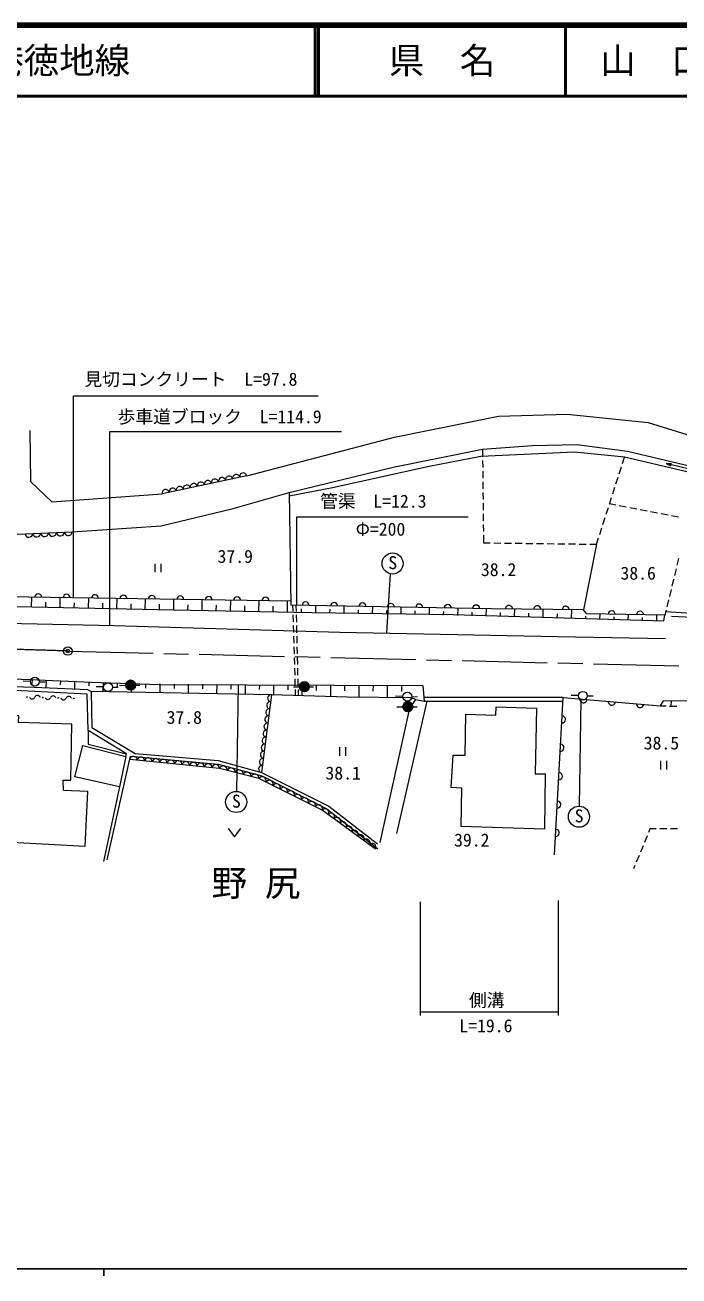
# Model space of a CAD drawing. Units: millimetres, scale not verified, with parts at other scales. Extents: x 40000 to 680000, y 20000 to 380000.
# Drawn here: x 256927 to 348976, y 204000 to 380000 of the extents above; entities that cross this region are included whole.
import ezdxf
from ezdxf.enums import TextEntityAlignment as Align

# ---------------------------------------------------------------- set-up
doc = ezdxf.new("R2010")
doc.units = ezdxf.units.MM
doc.header["$LTSCALE"] = 1000
doc.header["$PDMODE"] = 32
doc.header["$PDSIZE"] = 500
doc.linetypes.add('CHAIN', pattern=[18.5, 12, -1.5, 3.5, -1.5])
for name, color, linetype, lineweight in [('M-BGD', 7, 'Continuous', 13), ('M-BMK', 2, 'CHAIN', 13), ('M-BMK-SRVR', 3, 'Continuous', 13), ('M-STR-HTXT', 7, 'Continuous', 13), ('M-TTL', 2, 'Continuous', 140), ('M-TTL-BAND', 7, 'Continuous', 25), ('M-TTL-LINE', 7, 'Continuous', 50)]:
    doc.layers.add(name, color=color, linetype=linetype, lineweight=lineweight)
doc.layers.add('M-BMK-HTXT', color=7, linetype='Continuous')
doc.layers.add('M-TTL-TXT', color=7, linetype='Continuous')
doc.styles.add('ＭＳ ゴシック', font='')
doc.styles.get('ＭＳ ゴシック').set_extended_font_data('MS Gothic')

msp = doc.modelspace()

# ---------------------------------------------------------------- hatches: boundary and pattern name
at = {"layer": 'M-BGD'}
for points in [[(272469, 287061, 0.97359), (271114, 287228, 0.01338), (271110, 287192, 0.41421), (271724, 286447, 0.41421)], [(296935, 286840, 0.97359), (295580, 287007, 0.01338), (295575, 286971, 0.41421), (296190, 286226, 0.41421)], [(311491, 284027, 0.97359), (310136, 284194, 0.01338), (310131, 284157, 0.41421), (310746, 283412, 0.41421)]]:
    msp.add_hatch(color=256, dxfattribs=at).paths.add_polyline_path(points)

# ---------------------------------------------------------------- linework, layer by layer
for p, q in [((321316, 320329), (321328, 319241)), ((321333, 318741), (321344, 317741)), ((341026, 318306), (341312, 319194)), ((321349, 317241), (321359, 316241)), ((340567, 316878), (340873, 317830)), ((347181, 318324), (347905, 318327)), ((350402, 317491), (347181, 318324)), ((347181, 318324), (347813, 317971)), ((288135, 316588), (276225, 314033)), ((321365, 315741), (321375, 314741)), ((340108, 315450), (340414, 316402)), ((294091, 314243), (294332, 298364)), ((321380, 314241), (321391, 313241)), ((339190, 312594), (339496, 313546)), ((339649, 314022), (339955, 314974)), ((321396, 312741), (321407, 311741)), ((338731, 311166), (339037, 312118)), ((339215, 312671), (340076, 312505)), ((340567, 312410), (341549, 312221)), ((342040, 312126), (343022, 311937)), ((343513, 311842), (344495, 311653)), ((344985, 311558), (345967, 311369)), ((321412, 311241), (321423, 310242)), ((338272, 309738), (338578, 310690)), ((346458, 311274), (347440, 311085)), ((347931, 310990), (348913, 310801)), ((253602, 308255), (263578, 308692)), ((263578, 308692), (276092, 309520)), ((321428, 309742), (321438, 308742)), ((321444, 308242), (321455, 307154)), ((337813, 308310), (338119, 309262)), ((321455, 307154), (322416, 307142)), ((322916, 307135), (323915, 307122)), ((324415, 307115), (325415, 307102)), ((325915, 307096), (326915, 307083)), ((327415, 307076), (328415, 307063)), ((328915, 307057), (329915, 307044)), ((330415, 307037), (331415, 307024)), ((331915, 307018), (332915, 307004)), ((333415, 306998), (334415, 306985)), ((334915, 306978), (335914, 306965)), ((337375, 306946), (335558, 297701)), ((336414, 306959), (337375, 306946)), ((337375, 306946), (337660, 307834)), ((348918, 304960), (348683, 303988)), ((275188, 304206), (275188, 303006)), ((276088, 303006), (276088, 304206)), ((307862, 294464), (308384, 302786)), ((348566, 303502), (348331, 302530)), ((348214, 302044), (347980, 301072)), ((257862, 298183), (257891, 299464)), ((261861, 298093), (261891, 299412)), ((265860, 298002), (265890, 299359)), ((269859, 297911), (269890, 299300)), ((273858, 297829), (273885, 299241)), ((347862, 300586), (347628, 299613)), ((259861, 298138), (259876, 298798)), ((263860, 298047), (263876, 298726)), ((267859, 297957), (267875, 298651)), ((271858, 297867), (271872, 298573)), ((275857, 297791), (275871, 298505)), ((277857, 297753), (277884, 299181)), ((279857, 297715), (279870, 298437)), ((281856, 297677), (281884, 299122)), ((283856, 297639), (283870, 298370)), ((285856, 297600), (285883, 299063)), ((287855, 297562), (287869, 298302)), ((289855, 297524), (289883, 299003)), ((291855, 297486), (291869, 298234)), ((293854, 297448), (293883, 298944)), ((294671, 297515), (294646, 298358)), ((295058, 298351), (295079, 297508)), ((295854, 297410), (295863, 297874)), ((297853, 297372), (297871, 298301)), ((299853, 297334), (299862, 297801)), ((301853, 297296), (301870, 298230)), ((303852, 297258), (303861, 297730)), ((305852, 297213), (305875, 298158)), ((307851, 297163), (307863, 297651)), ((309851, 297113), (309875, 298090)), ((311850, 297064), (311863, 297571)), ((313849, 297014), (313875, 298029)), ((315849, 296965), (315862, 297492)), ((317848, 296915), (317874, 297969)), ((321847, 296816), (321874, 297908)), ((325846, 296717), (325874, 297848)), ((329844, 296618), (329873, 297787)), ((333843, 296518), (333873, 297726)), ((347158, 297669), (346984, 296950)), ((347111, 297475), (364849, 296380)), ((347510, 299127), (347276, 298155)), ((294714, 296016), (294685, 297015)), ((295092, 297008), (295117, 296008)), ((319848, 296866), (319861, 297412)), ((323846, 296766), (323860, 297332)), ((327845, 296667), (327860, 297252)), ((331844, 296568), (331859, 297172)), ((335843, 296469), (335851, 296814)), ((337842, 296419), (337859, 297109)), ((339841, 296370), (339850, 296729)), ((341841, 296320), (341859, 297039)), ((343840, 296271), (343849, 296645)), ((345840, 296221), (345858, 296969)), ((347941, 296842), (364679, 295983)), ((294758, 294516), (294729, 295516)), ((294801, 293017), (294772, 294017)), ((295129, 295508), (295154, 294509)), ((295167, 294009), (295192, 293009)), ((294845, 291518), (294816, 292517)), ((295204, 292509), (295229, 291509)), ((294888, 290018), (294859, 291018)), ((295242, 291010), (295266, 290010)), ((294932, 288519), (294903, 289518)), ((295279, 289510), (295304, 288510)), ((257685, 287648), (256666, 287666)), ((257921, 287909), (257898, 287344)), ((258933, 287613), (259742, 287606)), ((259919, 287828), (259874, 286714)), ((261918, 287749), (261896, 287192)), ((263916, 287671), (263872, 286562)), ((265914, 287592), (265893, 287038)), ((267985, 286870), (266966, 286888)), ((267913, 287514), (267862, 286207)), ((269911, 287435), (269886, 286782)), ((271111, 287049), (270248, 287064)), ((271910, 287357), (271862, 286136)), ((272472, 287109), (273090, 287117)), ((273909, 287324), (273903, 286713)), ((275909, 287304), (275897, 286064)), ((277909, 287285), (277903, 286664)), ((279909, 287265), (279897, 285993)), ((281909, 287245), (281903, 286609)), ((283909, 287225), (283896, 285922)), ((285909, 287206), (285902, 286554)), ((286915, 287182), (286674, 272172)), ((287909, 287186), (287896, 285849)), ((289909, 287171), (289906, 286502)), ((291909, 287163), (291903, 285752)), ((293909, 287155), (293906, 286450)), ((294975, 287019), (294946, 288019)), ((295316, 288011), (295341, 287011)), ((295909, 287148), (295903, 285657)), ((296938, 286888), (297555, 286896)), ((297909, 287140), (297906, 286395)), ((299909, 287132), (299903, 285576)), ((301909, 287125), (301906, 286346)), ((303909, 287117), (303902, 285495)), ((305909, 287109), (305905, 286298)), ((307909, 287101), (307902, 285415)), ((309909, 287094), (309905, 286250)), ((312908, 287082), (313097, 284862)), ((265810, 280740), (265663, 285858)), ((291632, 285784), (266250, 286235)), ((269234, 286835), (270042, 286828)), ((291632, 285784), (290235, 274841)), ((295576, 286828), (294714, 286843)), ((295014, 285676), (294990, 286520)), ((295354, 286511), (295375, 285667)), ((310116, 285541), (309097, 285559)), ((311364, 285506), (312173, 285499)), ((332679, 285378), (313054, 285374)), ((331465, 263261), (332679, 285378)), ((332679, 285378), (346343, 284220)), ((334825, 285657), (333806, 285675)), ((336073, 285621), (336882, 285614)), ((313464, 284863), (309224, 266262)), ((310133, 284015), (309270, 284030)), ((311494, 284075), (312112, 284083)), ((313097, 284862), (332649, 284881)), ((335155, 285114), (334915, 270103)), ((346343, 284220), (347154, 284194)), ((347654, 284177), (348653, 284145)), ((347852, 284901), (347848, 284177)), ((301180, 278387), (301180, 277187)), ((302080, 277187), (302080, 278387)), ((268493, 262543), (271790, 277156)), ((346368, 276475), (346368, 275275)), ((347268, 275275), (347268, 276475)), ((270235, 272839), (267988, 262335)), ((344155, 265049), (344534, 265975)), ((344724, 266437), (344929, 266937)), ((344929, 266937), (345776, 266939)), ((346276, 266940), (347276, 266942)), ((347776, 266942), (348776, 266944)), ((343586, 263662), (343966, 264587)), ((343017, 262274), (343397, 263199)), ((342623, 261311), (342828, 261811))]:
    msp.add_line(p, q, dxfattribs=at)
for points in [[(288135, 316588), (308925, 321993), (323568, 324963), (333233, 325251), (344638, 324093), (354172, 321123), (365488, 316816), (373804, 313549), (382358, 309391), (391687, 304285), (397212, 302117), (410310, 296534)], [(257629, 322944), (257688, 315786), (260718, 312935), (276225, 314033)], [(294091, 314243), (308723, 317774), (321316, 320329), (328356, 320863), (334593, 320982), (341721, 320061), (353394, 317299), (370781, 310797), (380778, 305395), (391536, 299520), (398308, 296283)], [(398308, 296283), (397661, 295411), (390642, 298888), (376288, 306933), (372272, 308852), (370093, 309993), (360932, 313271), (352266, 316626), (341312, 319194), (334288, 319893), (321097, 319281), (313829, 317866), (300184, 314896), (294099, 313707)], [(276092, 309520), (286221, 311956), (294091, 314243)], [(223582, 299677), (224671, 298937), (244384, 298411), (260117, 298118), (277820, 297739), (297275, 297352), (317174, 297055), (346839, 296196), (346984, 296950)], [(294323, 298937), (251243, 299577), (249646, 299571)], [(335558, 297701), (322518, 297862), (294332, 298364)], [(346984, 296950), (336013, 297142), (335558, 297701)], [(232528, 296328), (269495, 295520), (301216, 294599), (331868, 293976), (347074, 293708)], [(156094, 287994), (157358, 288800), (180298, 288957), (208053, 289046), (223431, 289007), (241689, 288536), (257605, 287942), (266306, 287540), (275792, 287225), (312908, 287082)], [(266250, 286235), (265777, 286489), (258224, 286788), (247576, 287116), (236143, 287437), (227617, 287385), (223111, 287397)], [(265663, 285858), (254611, 286439), (245945, 286578), (235952, 286805), (230515, 286794)], [(266250, 286235), (266355, 281158), (272435, 277524), (284123, 276546), (290235, 274841)], [(311951, 285086), (311217, 285348), (302255, 285453), (291632, 285784)], [(306937, 264985), (311112, 283880), (311951, 285086), (313097, 284862)], [(401767, 282432), (401991, 283632), (381532, 284261), (361755, 284820), (346764, 284908), (346343, 284220)], [(271123, 277065), (271196, 277472), (265810, 280740), (265831, 278828), (271196, 277472)], [(306237, 264034), (298769, 269527), (289858, 273982), (284285, 275397), (271678, 276662)], [(271790, 277156), (284116, 275998), (290246, 274376), (299394, 269713), (306566, 264093)], [(290235, 274841), (299687, 270086), (306519, 264799)]]:
    msp.add_lwpolyline(points, dxfattribs=at)
for points in [[(317179, 277286), (318857, 277268), (318962, 283034), (323188, 282910), (323229, 284061), (328943, 283887), (328713, 274657), (330131, 274647), (330029, 266846), (318323, 267257), (318430, 272654), (316927, 272706)], [(250075, 282243), (248968, 265365), (265408, 264492), (265758, 272179), (262351, 272302), (262298, 273752), (263364, 273769), (263504, 281631), (256009, 281876), (256079, 282819), (252130, 282924), (252095, 282173)], [(265049, 278627), (271123, 277065), (270235, 272839), (263935, 274237)]]:
    msp.add_lwpolyline(points, close=True, dxfattribs=at)
for centre, radius in [((308664, 304244), 1485), ((258309, 287620), 625), ((268609, 286842), 625), ((257210, 285461), 50), ((259410, 285396), 50), ((261609, 285332), 50), ((263808, 285267), 50), ((310740, 285513), 625), ((335449, 285628), 625), ((286652, 270687), 1485), ((334892, 268618), 1485)]:
    msp.add_circle(centre, radius, dxfattribs=at)
at = {"layer": 'M-BGD', "lineweight": 25}
for centre in [(271789, 287126), (296255, 286905), (310811, 284092)]:
    msp.add_circle(centre, 683, dxfattribs=at)
at = {"layer": 'M-BGD'}
for centre, radius, start, end in [((287640, 316474), 508, 12.96202, 191.247), ((278707, 314558), 508, 12.96202, 191.247), ((279700, 314771), 508, 12.96202, 191.247), ((280692, 314984), 508, 12.96202, 191.247), ((281685, 315197), 508, 12.96202, 191.247), ((282677, 315410), 508, 12.96202, 191.247), ((283670, 315622), 508, 12.96202, 191.247), ((284662, 315835), 508, 12.96202, 191.247), ((285655, 316048), 508, 12.96202, 191.247), ((286648, 316261), 508, 12.96202, 191.247), ((276722, 314132), 508, 12.96202, 191.247), ((277715, 314345), 508, 12.96202, 191.247), ((257479, 308483), 558, 188.45057, 356.56337), ((258587, 308531), 558, 188.45057, 356.56337), ((259696, 308580), 558, 188.45057, 356.56337), ((260804, 308628), 558, 188.45057, 356.56337), ((261913, 308677), 558, 188.45057, 356.56337), ((263021, 308725), 558, 188.45057, 356.56337), ((258785, 299465), 500, 359.14957, 179.14957), ((262784, 299405), 500, 359.14957, 179.14957), ((266784, 299346), 500, 359.14957, 179.14957), ((270783, 299287), 500, 359.14957, 179.14957), ((274783, 299227), 500, 359.14957, 179.14957), ((278782, 299168), 500, 359.14957, 179.14957), ((282782, 299109), 500, 359.14957, 179.14957), ((286781, 299049), 500, 359.14957, 179.14957), ((290781, 298990), 500, 359.14957, 179.14957), ((296427, 298327), 500, 358.97867, 178.97867), ((300426, 298255), 500, 358.97867, 178.97867), ((304425, 298184), 500, 358.97867, 178.97867), ((308425, 298113), 500, 358.97867, 178.97867), ((312424, 298042), 500, 358.97867, 178.97867), ((316423, 297970), 500, 358.97867, 178.97867), ((320423, 297899), 500, 358.97867, 178.97867), ((325038, 297830), 500, 359.29382, 179.29382), ((329038, 297781), 500, 359.29382, 179.29382), ((333038, 297732), 500, 359.29382, 179.29382), ((339499, 297081), 500, 358.99651, 178.99651), ((343498, 297011), 500, 358.99651, 178.99651), ((257940, 285596), 406, 200.93376, 335.69403), ((258680, 285262), 406, 20.93376, 155.69403), ((260139, 285531), 406, 200.93376, 335.69403), ((260879, 285197), 406, 20.93376, 155.69403), ((262338, 285467), 406, 200.93376, 335.69403), ((263078, 285132), 406, 20.93376, 155.69403), ((291570, 285287), 502, 82.89387, 262.55786), ((335525, 285136), 500, 175.15845, 355.15845), ((291316, 283297), 502, 82.89387, 262.55786), ((291443, 284292), 502, 82.89387, 262.55786), ((339511, 284799), 500, 175.15845, 355.15845), ((343497, 284461), 500, 175.15845, 355.15845), ((291062, 281307), 502, 82.89387, 262.55786), ((291189, 282302), 502, 82.89387, 262.55786), ((332510, 282307), 500, 266.85938, 86.85938), ((290935, 280313), 502, 82.89387, 262.55786), ((290681, 278323), 502, 82.89387, 262.55786), ((290808, 279318), 502, 82.89387, 262.55786), ((332291, 278313), 500, 266.85938, 86.85938), ((272201, 276580), 529, 357.38497, 171.16283), ((273251, 276475), 529, 357.38497, 171.16283), ((274302, 276370), 529, 357.38497, 171.16283), ((275352, 276264), 529, 357.38497, 171.16283), ((276403, 276159), 529, 357.38497, 171.16283), ((277453, 276054), 529, 357.38497, 171.16283), ((278504, 275948), 529, 357.38497, 171.16283), ((279554, 275843), 529, 357.38497, 171.16283), ((290427, 276333), 502, 82.89387, 262.55786), ((290554, 277328), 502, 82.89387, 262.55786), ((280605, 275738), 529, 357.38497, 171.16283), ((281656, 275632), 529, 357.38497, 171.16283), ((282706, 275527), 529, 357.38497, 171.16283), ((283757, 275422), 529, 357.38497, 171.16283), ((284822, 275178), 581, 353.73627, 157.76902), ((285937, 274895), 581, 353.73627, 157.76902), ((287052, 274612), 581, 353.73627, 157.76902), ((288166, 274329), 581, 353.73627, 157.76902), ((289281, 274046), 581, 353.73627, 157.76902), ((290300, 275338), 502, 82.89387, 262.55786), ((332072, 274319), 500, 266.85938, 86.85938), ((290328, 273684), 556, 339.2438, 147.6261), ((291318, 273189), 556, 339.2438, 147.6261), ((292308, 272694), 556, 339.2438, 147.6261), ((293298, 272199), 556, 339.2438, 147.6261), ((294288, 271704), 556, 339.2438, 147.6261), ((295278, 271209), 556, 339.2438, 147.6261), ((296268, 270714), 556, 339.2438, 147.6261), ((297258, 270219), 556, 339.2438, 147.6261), ((298248, 269724), 556, 339.2438, 147.6261), ((299174, 269210), 515, 325.36727, 141.96096), ((331853, 270325), 500, 266.85938, 86.85938), ((300004, 268599), 515, 325.36727, 141.96096), ((300834, 267989), 515, 325.36727, 141.96096), ((301664, 267378), 515, 325.36727, 141.96096), ((302494, 266768), 515, 325.36727, 141.96096), ((303324, 266158), 515, 325.36727, 141.96096), ((304154, 265547), 515, 325.36727, 141.96096), ((331634, 266331), 500, 266.85938, 86.85938), ((304983, 264937), 515, 325.36727, 141.96096), ((305813, 264326), 515, 325.36727, 141.96096)]:
    msp.add_arc(centre, radius, start, end, dxfattribs=at)
at = {"layer": 'M-BMK'}
msp.add_line((262961, 291920), (363333, 289478), dxfattribs=at)
msp.add_arc((199888, -1568009), 1860998, 88.05776, 91.14609, dxfattribs=at)
at = {"layer": 'M-BMK-SRVR'}
msp.add_circle((262961, 291920), 600, dxfattribs=at)
msp.add_point((262961, 291920), dxfattribs=at)
at = {"layer": 'M-STR-HTXT'}
for p, q in [((285525, 266973), (286425, 265773)), ((286425, 265773), (287325, 266973)), ((312549, 256655), (312549, 240654)), ((331975, 256811), (331975, 240654)), ((312549, 241159), (331975, 241159))]:
    msp.add_line(p, q, dxfattribs=at)
for points in [[(263751, 299391), (263751, 327844), (298204, 327844)], [(268883, 295534), (268883, 322823), (301485, 322823)], [(295207, 298348), (295207, 310786), (319295, 310786)]]:
    msp.add_lwpolyline(points, dxfattribs=at)
at = {"layer": 'M-TTL'}
msp.add_line((680000, 380000), (40000, 380000), dxfattribs=at)
at = {"layer": 'M-TTL-BAND'}
for p, q in [((40000, 205000), (579000, 205000)), ((268000, 205000), (268000, 204000))]:
    msp.add_line(p, q, dxfattribs=at)
at = {"layer": 'M-TTL-LINE'}
for p, q in [((297750, 380000), (297750, 370000)), ((298250, 380000), (298250, 370000)), ((333000, 380000), (333000, 370000)), ((40000, 370000), (680000, 370000))]:
    msp.add_line(p, q, dxfattribs=at)

# ---------------------------------------------------------------- texts
at = {"layer": 'M-BGD', "style": 'ＭＳ ゴシック'}
for s, p in [('37.9', (286516, 303778)), ('S', (308689, 302892)), ('38.2', (323587, 301920)), ('38.6', (343229, 301415)), ('37.8', (279342, 281128)), ('38.5', (346504, 277522)), ('38.1', (301706, 273296)), ('S', (286676, 269335)), ('S', (334917, 267266)), ('39.2', (319812, 263866))]:
    msp.add_text(s, height=1833, dxfattribs=at).set_placement(p, align=Align.BOTTOM_CENTER)
at = {"layer": 'M-BMK-HTXT', "style": 'ＭＳ ゴシック'}
msp.add_text('野 尻', height=3666, dxfattribs=at).set_placement((289431, 259279), align=Align.MIDDLE_CENTER)
at = {"layer": 'M-STR-HTXT', "style": 'ＭＳ ゴシック'}
for s, p in [('見切コンクリート\u3000L=97.8', (280281, 328703)), ('歩車道ブロック\u3000L=114.9', (284318, 323431)), ('管渠\u3000L=12.3', (305951, 311541)), ('Φ=200', (306960, 307602)), ('側溝', (321917, 241332)), ('L=19.6', (321797, 237738))]:
    msp.add_text(s, height=1833, dxfattribs=at).set_placement(p, align=Align.BOTTOM_CENTER)
at = {"layer": 'M-TTL-TXT', "style": 'ＭＳ ゴシック'}
msp.add_text('一般県道三田尻港徳地線', height=3666, dxfattribs=at).set_placement((216734, 375000), align=Align.MIDDLE_LEFT)
for s, p in [('県\u3000名', (315625, 375000)), ('山\u3000口\u3000県', (350375, 375000))]:
    msp.add_text(s, height=3666, dxfattribs=at).set_placement(p, align=Align.MIDDLE_CENTER)

doc.saveas('drawing.dxf')
